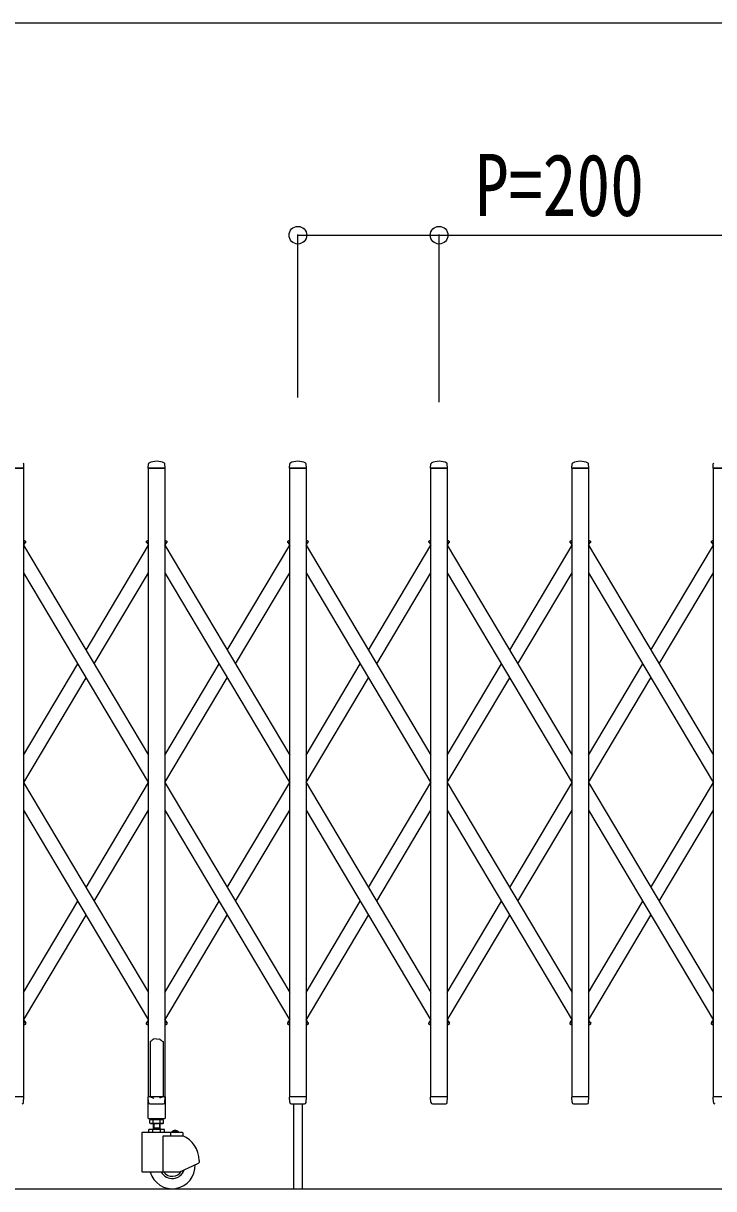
# Model space of a CAD drawing. Units: millimetres, scale not verified. Extents: x -16820 to 16820, y -11880 to 11880.
# Drawn here: x -9726 to -8749, y 3873 to 5523 of the extents above; entities that cross this region are included whole.
import ezdxf
from ezdxf.enums import TextEntityAlignment as Align

# ---------------------------------------------------------------- set-up
doc = ezdxf.new("R2010")
doc.units = ezdxf.units.MM
doc.header["$LTSCALE"] = 50
for name, color, linetype in [('0-3_YKK_13', 4, 'Continuous'), ('0-4_YKK_A1', 4, 'Continuous'), ('0-5_YKK_D', 6, 'Continuous')]:
    doc.layers.add(name, color=color, linetype=linetype)
doc.styles.add('ＭＳ ゴシック', font='')
doc.styles.get('ＭＳ ゴシック').set_extended_font_data('MS Gothic')

msp = doc.modelspace()

# ---------------------------------------------------------------- linework, layer by layer
at = {"layer": '0-3_YKK_13'}
for p, q in [((-9725.72, 4893.01), (-9749.12, 4893.01)), ((-9725.42, 4893.32), (-9725.8, 4899.45)), ((-9549.42, 4893.32), (-9549.05, 4899.45)), ((-9525.72, 4893.01), (-9549.12, 4893.01)), ((-9525.42, 4893.32), (-9525.8, 4899.45)), ((-9349.42, 4893.32), (-9349.05, 4899.45)), ((-9325.72, 4893.01), (-9349.12, 4893.01)), ((-9325.42, 4893.32), (-9325.8, 4899.45)), ((-9149.42, 4893.32), (-9149.05, 4899.45)), ((-9125.72, 4893.01), (-9149.12, 4893.01)), ((-9125.42, 4893.32), (-9125.8, 4899.45)), ((-8949.42, 4893.32), (-8949.05, 4899.45)), ((-8925.72, 4893.01), (-8949.12, 4893.01)), ((-8925.42, 4893.32), (-8925.8, 4899.45)), ((-8749.42, 4893.32), (-8749.05, 4899.45)), ((-8725.72, 4893.01), (-8749.12, 4893.01)), ((-9725.92, 4791.69), (-9723.04, 4789.97)), ((-9725.92, 4788.78), (-9723.46, 4787.31)), ((-9723.46, 4787.31), (-9722.69, 4788.6)), ((-9551.39, 4787.31), (-9552.15, 4788.6)), ((-9551.81, 4789.97), (-9548.92, 4791.69)), ((-9551.39, 4787.31), (-9548.92, 4788.78)), ((-9525.92, 4791.69), (-9523.04, 4789.97)), ((-9525.92, 4788.78), (-9523.46, 4787.31)), ((-9523.46, 4787.31), (-9522.69, 4788.6)), ((-9351.39, 4787.31), (-9352.15, 4788.6)), ((-9351.81, 4789.97), (-9348.92, 4791.69)), ((-9351.39, 4787.31), (-9348.92, 4788.78)), ((-9325.92, 4791.69), (-9323.04, 4789.97)), ((-9325.92, 4788.78), (-9323.46, 4787.31)), ((-9323.46, 4787.31), (-9322.69, 4788.6)), ((-9151.39, 4787.31), (-9152.15, 4788.6)), ((-9151.81, 4789.97), (-9148.92, 4791.69)), ((-9151.39, 4787.31), (-9148.92, 4788.78)), ((-9125.92, 4791.69), (-9123.04, 4789.97)), ((-9125.92, 4788.78), (-9123.46, 4787.31)), ((-9123.46, 4787.31), (-9122.69, 4788.6)), ((-8951.39, 4787.31), (-8952.15, 4788.6)), ((-8951.81, 4789.97), (-8948.92, 4791.69)), ((-8951.39, 4787.31), (-8948.92, 4788.78)), ((-8925.92, 4791.69), (-8923.04, 4789.97)), ((-8925.92, 4788.78), (-8923.46, 4787.31)), ((-8923.46, 4787.31), (-8922.69, 4788.6)), ((-8751.39, 4787.31), (-8752.15, 4788.6)), ((-8751.81, 4789.97), (-8748.92, 4791.69)), ((-8751.39, 4787.31), (-8748.92, 4788.78)), ((-9725.92, 4107.24), (-9723.46, 4108.7)), ((-9723.46, 4108.7), (-9722.69, 4107.42)), ((-9551.39, 4108.7), (-9552.15, 4107.42)), ((-9551.39, 4108.7), (-9548.92, 4107.24)), ((-9525.92, 4107.24), (-9523.46, 4108.7)), ((-9523.46, 4108.7), (-9522.69, 4107.42)), ((-9351.39, 4108.7), (-9352.15, 4107.42)), ((-9351.39, 4108.7), (-9348.92, 4107.24)), ((-9325.92, 4107.24), (-9323.46, 4108.7)), ((-9323.46, 4108.7), (-9322.69, 4107.42)), ((-9151.39, 4108.7), (-9152.15, 4107.42)), ((-9151.39, 4108.7), (-9148.92, 4107.24)), ((-9125.92, 4107.24), (-9123.46, 4108.7)), ((-9123.46, 4108.7), (-9122.69, 4107.42)), ((-8951.39, 4108.7), (-8952.15, 4107.42)), ((-8951.39, 4108.7), (-8948.92, 4107.24)), ((-8925.92, 4107.24), (-8923.46, 4108.7)), ((-8923.46, 4108.7), (-8922.69, 4107.42)), ((-8751.39, 4108.7), (-8752.15, 4107.42)), ((-8751.39, 4108.7), (-8748.92, 4107.24)), ((-9725.92, 4104.33), (-9723.04, 4106.04)), ((-9551.81, 4106.04), (-9548.92, 4104.33)), ((-9525.92, 4104.33), (-9523.04, 4106.04)), ((-9351.81, 4106.04), (-9348.92, 4104.33)), ((-9325.92, 4104.33), (-9323.04, 4106.04)), ((-9151.81, 4106.04), (-9148.92, 4104.33)), ((-9125.92, 4104.33), (-9123.04, 4106.04)), ((-8951.81, 4106.04), (-8948.92, 4104.33)), ((-8925.92, 4104.33), (-8923.04, 4106.04)), ((-8751.81, 4106.04), (-8748.92, 4104.33)), ((-9546.42, 4081.55), (-9546.42, 4003.11)), ((-9537.42, 4084.81), (-9541.42, 4085.23)), ((-9537.42, 4084.81), (-9533.42, 4085.23)), ((-9533.42, 4085.23), (-9532.42, 4084.33)), ((-9532.42, 4084.33), (-9530.92, 4083.11)), ((-9530.92, 4083.11), (-9529.42, 4082.09)), ((-9529.42, 4082.09), (-9528.42, 4081.55)), ((-9528.42, 4081.55), (-9528.42, 4003.11)), ((-9725.72, 4003.01), (-9749.12, 4003.01)), ((-9725.9, 3994.88), (-9725.87, 3995.29)), ((-9725.87, 3995.29), (-9725.42, 4002.69)), ((-9549.72, 4002.51), (-9549.72, 3973.11)), ((-9548.97, 3995.29), (-9549.42, 4002.69)), ((-9546.42, 4003.11), (-9549.12, 4003.11)), ((-9525.72, 4003.01), (-9549.12, 4003.01)), ((-9548.97, 3995.29), (-9548.94, 3994.88)), ((-9546.95, 3993.01), (-9527.9, 3993.01)), ((-9546.42, 4003.11), (-9541.42, 4001.11)), ((-9528.42, 4003.11), (-9533.42, 4001.11)), ((-9525.72, 4003.11), (-9528.42, 4003.11)), ((-9525.9, 3994.88), (-9525.87, 3995.29)), ((-9525.87, 3995.29), (-9525.42, 4002.69)), ((-9525.12, 3973.11), (-9525.12, 4002.51)), ((-9348.97, 3995.29), (-9349.42, 4002.69)), ((-9325.72, 4003.01), (-9349.12, 4003.01)), ((-9348.97, 3995.29), (-9348.94, 3994.88)), ((-9346.95, 3993.01), (-9327.9, 3993.01)), ((-9325.9, 3994.88), (-9325.87, 3995.29)), ((-9325.87, 3995.29), (-9325.42, 4002.69)), ((-9148.97, 3995.29), (-9149.42, 4002.69)), ((-9125.72, 4003.01), (-9149.12, 4003.01)), ((-9148.97, 3995.29), (-9148.94, 3994.88)), ((-9146.95, 3993.01), (-9127.9, 3993.01)), ((-9125.9, 3994.88), (-9125.87, 3995.29)), ((-9125.87, 3995.29), (-9125.42, 4002.69)), ((-8948.97, 3995.29), (-8949.42, 4002.69)), ((-8925.72, 4003.01), (-8949.12, 4003.01)), ((-8948.97, 3995.29), (-8948.94, 3994.88)), ((-8946.95, 3993.01), (-8927.9, 3993.01)), ((-8925.9, 3994.88), (-8925.87, 3995.29)), ((-8925.87, 3995.29), (-8925.42, 4002.69)), ((-8748.97, 3995.29), (-8749.42, 4002.69)), ((-8725.72, 4003.01), (-8749.12, 4003.01)), ((-8748.97, 3995.29), (-8748.94, 3994.88)), ((-9549.12, 3972.51), (-9525.72, 3972.51))]:
    msp.add_line(p, q, dxfattribs=at)
for points in [[(-9543.92, 4083.11), (-9545.42, 4082.09), (-9546.42, 4081.55)], [(-9541.42, 4085.23), (-9542.42, 4084.33), (-9543.92, 4083.11)]]:
    msp.add_lwpolyline(points, dxfattribs=at)
for centre, radius, start, end in [((-9537.42, 4879.11), 23.89, 62.3399, 117.6601), ((-9337.42, 4879.11), 23.89, 62.3399, 117.6601), ((-9137.42, 4879.11), 23.89, 62.3399, 117.6601), ((-8937.42, 4879.11), 23.89, 62.3399, 117.6601), ((-9726.79, 4899.39), 1, 3.5, 62.3399), ((-9725.72, 4893.31), 0.3, 270, 0), ((-9725.72, 4893.31), 0.3, 0, 3.5), ((-9549.12, 4893.31), 0.3, 176.5, 180), ((-9549.12, 4893.31), 0.3, 180, 270), ((-9548.05, 4899.39), 1, 117.6601, 176.5), ((-9526.79, 4899.39), 1, 3.5, 62.3399), ((-9525.72, 4893.31), 0.3, 270, 0), ((-9525.72, 4893.31), 0.3, 0, 3.5), ((-9349.12, 4893.31), 0.3, 176.5, 180), ((-9349.12, 4893.31), 0.3, 180, 270), ((-9348.05, 4899.39), 1, 117.6601, 176.5), ((-9326.79, 4899.39), 1, 3.5, 62.3399), ((-9325.72, 4893.31), 0.3, 270, 0), ((-9325.72, 4893.31), 0.3, 0, 3.5), ((-9149.12, 4893.31), 0.3, 176.5, 180), ((-9149.12, 4893.31), 0.3, 180, 270), ((-9148.05, 4899.39), 1, 117.6601, 176.5), ((-9126.79, 4899.39), 1, 3.5, 62.3399), ((-9125.72, 4893.31), 0.3, 270, 0), ((-9125.72, 4893.31), 0.3, 0, 3.5), ((-8949.12, 4893.31), 0.3, 176.5, 180), ((-8949.12, 4893.31), 0.3, 180, 270), ((-8948.05, 4899.39), 1, 117.6601, 176.5), ((-8926.79, 4899.39), 1, 3.5, 62.3399), ((-8925.72, 4893.31), 0.3, 270, 0), ((-8925.72, 4893.31), 0.3, 0, 3.5), ((-8749.12, 4893.31), 0.3, 176.5, 180), ((-8749.12, 4893.31), 0.3, 180, 270), ((-8748.05, 4899.39), 1, 117.6601, 176.5), ((-9723.55, 4789.11), 1, 329.23561, 59.23561), ((-9551.3, 4789.11), 1, 120.76439, 210.76439), ((-9523.55, 4789.11), 1, 329.23561, 59.23561), ((-9351.3, 4789.11), 1, 120.76439, 210.76439), ((-9323.55, 4789.11), 1, 329.23561, 59.23561), ((-9151.3, 4789.11), 1, 120.76439, 210.76439), ((-9123.55, 4789.11), 1, 329.23561, 59.23561), ((-8951.3, 4789.11), 1, 120.76439, 210.76439), ((-8923.55, 4789.11), 1, 329.23561, 59.23561), ((-8751.3, 4789.11), 1, 120.76439, 210.76439), ((-9723.55, 4106.9), 1, 300.76439, 30.76439), ((-9551.3, 4106.9), 1, 149.23561, 239.23561), ((-9523.55, 4106.9), 1, 300.76439, 30.76439), ((-9351.3, 4106.9), 1, 149.23561, 239.23561), ((-9323.55, 4106.9), 1, 300.76439, 30.76439), ((-9151.3, 4106.9), 1, 149.23561, 239.23561), ((-9123.55, 4106.9), 1, 300.76439, 30.76439), ((-8951.3, 4106.9), 1, 149.23561, 239.23561), ((-8923.55, 4106.9), 1, 300.76439, 30.76439), ((-8751.3, 4106.9), 1, 149.23561, 239.23561), ((-9727.9, 3995.01), 2, 270, 356.5), ((-9725.72, 4002.71), 0.3, 356.5, 90), ((-9549.12, 4002.51), 0.6, 90, 180), ((-9549.12, 4002.71), 0.3, 90, 183.5), ((-9546.95, 3995.01), 2, 183.5, 270), ((-9527.9, 3995.01), 2, 270, 356.5), ((-9525.72, 4002.51), 0.6, 0, 90), ((-9525.72, 4002.71), 0.3, 356.5, 90), ((-9349.12, 4002.71), 0.3, 90, 183.5), ((-9346.95, 3995.01), 2, 183.5, 270), ((-9327.9, 3995.01), 2, 270, 356.5), ((-9325.72, 4002.71), 0.3, 356.5, 90), ((-9149.12, 4002.71), 0.3, 90, 183.5), ((-9146.95, 3995.01), 2, 183.5, 270), ((-9127.9, 3995.01), 2, 270, 356.5), ((-9125.72, 4002.71), 0.3, 356.5, 90), ((-8949.12, 4002.71), 0.3, 90, 183.5), ((-8946.95, 3995.01), 2, 183.5, 270), ((-8927.9, 3995.01), 2, 270, 356.5), ((-8925.72, 4002.71), 0.3, 356.5, 90), ((-8749.12, 4002.71), 0.3, 90, 183.5), ((-8746.95, 3995.01), 2, 183.5, 270), ((-9549.12, 3973.11), 0.6, 180, 270), ((-9525.72, 3973.11), 0.6, 270, 0)]:
    msp.add_arc(centre, radius, start, end, dxfattribs=at)
at = {"layer": '0-4_YKK_A1'}
for p, q in [((-9725.92, 4788.78), (-9723.71, 4787.46)), ((-9725.92, 4788.78), (-9723.71, 4787.46)), ((-9725.92, 4783.75), (-9723.71, 4787.46)), ((-9551.13, 4787.46), (-9548.92, 4788.78)), ((-9551.13, 4787.46), (-9548.92, 4783.75)), ((-9525.92, 4788.78), (-9523.71, 4787.46)), ((-9525.92, 4788.78), (-9523.71, 4787.46)), ((-9525.92, 4783.75), (-9523.71, 4787.46)), ((-9351.13, 4787.46), (-9348.92, 4788.78)), ((-9351.13, 4787.46), (-9348.92, 4783.75)), ((-9325.92, 4788.78), (-9323.71, 4787.46)), ((-9325.92, 4788.78), (-9323.71, 4787.46)), ((-9325.92, 4783.75), (-9323.71, 4787.46)), ((-9151.13, 4787.46), (-9148.92, 4788.78)), ((-9151.13, 4787.46), (-9148.92, 4783.75)), ((-9125.92, 4788.78), (-9123.71, 4787.46)), ((-9125.92, 4788.78), (-9123.71, 4787.46)), ((-9125.92, 4783.75), (-9123.71, 4787.46)), ((-8951.13, 4787.46), (-8948.92, 4788.78)), ((-8951.13, 4787.46), (-8948.92, 4783.75)), ((-8925.92, 4788.78), (-8923.71, 4787.46)), ((-8925.92, 4788.78), (-8923.71, 4787.46)), ((-8925.92, 4783.75), (-8923.71, 4787.46)), ((-8751.13, 4787.46), (-8748.92, 4788.78)), ((-8751.13, 4787.46), (-8748.92, 4783.75)), ((-9725.92, 4784.21), (-9548.92, 4486.87)), ((-9637.42, 4635.54), (-9548.92, 4784.21)), ((-9525.92, 4784.21), (-9348.92, 4486.87)), ((-9437.42, 4635.54), (-9348.92, 4784.21)), ((-9325.92, 4784.21), (-9148.92, 4486.87)), ((-9237.42, 4635.54), (-9148.92, 4784.21)), ((-9125.92, 4784.21), (-8948.92, 4486.87)), ((-9037.42, 4635.54), (-8948.92, 4784.21)), ((-8925.92, 4784.21), (-8748.92, 4486.87)), ((-8837.42, 4635.54), (-8748.92, 4784.21)), ((-9725.92, 4745.11), (-9548.92, 4447.77)), ((-9625.78, 4615.99), (-9548.92, 4745.11)), ((-9525.92, 4745.11), (-9348.92, 4447.77)), ((-9425.78, 4615.99), (-9348.92, 4745.11)), ((-9325.92, 4745.11), (-9148.92, 4447.77)), ((-9225.78, 4615.99), (-9148.92, 4745.11)), ((-9125.92, 4745.11), (-8948.92, 4447.77)), ((-9025.78, 4615.99), (-8948.92, 4745.11)), ((-8925.92, 4745.11), (-8748.92, 4447.77)), ((-8825.78, 4615.99), (-8748.92, 4745.11)), ((-9725.92, 4486.87), (-9649.06, 4615.99)), ((-9525.92, 4486.87), (-9449.06, 4615.99)), ((-9325.92, 4486.87), (-9249.06, 4615.99)), ((-9125.92, 4486.87), (-9049.06, 4615.99)), ((-8925.92, 4486.87), (-8849.06, 4615.99)), ((-9725.78, 4448.01), (-9637.42, 4596.44)), ((-9525.78, 4448.01), (-9437.42, 4596.44)), ((-9325.78, 4448.01), (-9237.42, 4596.44)), ((-9125.78, 4448.01), (-9037.42, 4596.44)), ((-8925.78, 4448.01), (-8837.42, 4596.44)), ((-9725.92, 4448.24), (-9548.92, 4150.9)), ((-9637.42, 4299.57), (-9548.92, 4448.24)), ((-9525.92, 4448.24), (-9348.92, 4150.9)), ((-9437.42, 4299.57), (-9348.92, 4448.24)), ((-9325.92, 4448.24), (-9148.92, 4150.9)), ((-9237.42, 4299.57), (-9148.92, 4448.24)), ((-9125.92, 4448.24), (-8948.92, 4150.9)), ((-9037.42, 4299.57), (-8948.92, 4448.24)), ((-8925.92, 4448.24), (-8748.92, 4150.9)), ((-8837.42, 4299.57), (-8748.92, 4448.24)), ((-9725.92, 4409.14), (-9548.92, 4111.8)), ((-9625.78, 4280.02), (-9548.92, 4409.14)), ((-9525.92, 4409.14), (-9348.92, 4111.8)), ((-9425.78, 4280.02), (-9348.92, 4409.14)), ((-9325.92, 4409.14), (-9148.92, 4111.8)), ((-9225.78, 4280.02), (-9148.92, 4409.14)), ((-9125.92, 4409.14), (-8948.92, 4111.8)), ((-9025.78, 4280.02), (-8948.92, 4409.14)), ((-8925.92, 4409.14), (-8748.92, 4111.8)), ((-8825.78, 4280.02), (-8748.92, 4409.14)), ((-9725.92, 4150.9), (-9649.06, 4280.02)), ((-9525.92, 4150.9), (-9449.06, 4280.02)), ((-9325.92, 4150.9), (-9249.06, 4280.02)), ((-9125.92, 4150.9), (-9049.06, 4280.02)), ((-8925.92, 4150.9), (-8849.06, 4280.02)), ((-9725.92, 4111.8), (-9637.42, 4260.47)), ((-9525.92, 4111.8), (-9437.42, 4260.47)), ((-9325.92, 4111.8), (-9237.42, 4260.47)), ((-9125.92, 4111.8), (-9037.42, 4260.47)), ((-8925.92, 4111.8), (-8837.42, 4260.47)), ((-9725.92, 4112.26), (-9723.71, 4108.55)), ((-9725.92, 4107.24), (-9723.71, 4108.55)), ((-9725.92, 4107.24), (-9723.71, 4108.55)), ((-9551.13, 4108.55), (-9548.92, 4112.26)), ((-9551.13, 4108.55), (-9548.92, 4107.24)), ((-9525.92, 4112.26), (-9523.71, 4108.55)), ((-9525.92, 4107.24), (-9523.71, 4108.55)), ((-9525.92, 4107.24), (-9523.71, 4108.55)), ((-9351.13, 4108.55), (-9348.92, 4112.26)), ((-9351.13, 4108.55), (-9348.92, 4107.24)), ((-9325.92, 4112.26), (-9323.71, 4108.55)), ((-9325.92, 4107.24), (-9323.71, 4108.55)), ((-9325.92, 4107.24), (-9323.71, 4108.55)), ((-9151.13, 4108.55), (-9148.92, 4112.26)), ((-9151.13, 4108.55), (-9148.92, 4107.24)), ((-9125.92, 4112.26), (-9123.71, 4108.55)), ((-9125.92, 4107.24), (-9123.71, 4108.55)), ((-9125.92, 4107.24), (-9123.71, 4108.55)), ((-8951.13, 4108.55), (-8948.92, 4112.26)), ((-8951.13, 4108.55), (-8948.92, 4107.24)), ((-8925.92, 4112.26), (-8923.71, 4108.55)), ((-8925.92, 4107.24), (-8923.71, 4108.55)), ((-8925.92, 4107.24), (-8923.71, 4108.55)), ((-8751.13, 4108.55), (-8748.92, 4112.26)), ((-8751.13, 4108.55), (-8748.92, 4107.24)), ((-9343.42, 3993.01), (-9343.42, 3873.01)), ((-9331.42, 3993.01), (-9331.42, 3873.01)), ((-9547.24, 3965.97), (-9545.92, 3965.21)), ((-9546.02, 3973.01), (-9546.02, 3971.21)), ((-9528.92, 3965.21), (-9545.92, 3965.21)), ((-9542.42, 3965.21), (-9542.42, 3957.01)), ((-9542.33, 3965.97), (-9542.33, 3970.45)), ((-9541.61, 3965.21), (-9541.61, 3959.01)), ((-9533.23, 3965.21), (-9533.23, 3959.01)), ((-9532.51, 3965.97), (-9532.51, 3970.45)), ((-9532.42, 3957.01), (-9532.42, 3965.21)), ((-9527.61, 3965.97), (-9528.92, 3965.21)), ((-9558.42, 3952.01), (-9558.42, 3897.51)), ((-9557.42, 3953.01), (-9501.42, 3953.01)), ((-9548.39, 3953.01), (-9548.39, 3957.01)), ((-9542.91, 3953.01), (-9542.91, 3957.01)), ((-9542.42, 3959.01), (-9532.42, 3959.01)), ((-9541.61, 3959.01), (-9542.42, 3957.6)), ((-9533.23, 3959.01), (-9532.42, 3957.6)), ((-9531.94, 3953.01), (-9531.94, 3957.01)), ((-9528.48, 3948.01), (-9528.48, 3896.51)), ((-9528.41, 3948.01), (-9500.42, 3948.01)), ((-9517.81, 3952.01), (-9517.81, 3948.01)), ((-9506.72, 3953.52), (-9516.12, 3953.52)), ((-9516.12, 3953.01), (-9516.12, 3953.52)), ((-9506.72, 3953.01), (-9516.12, 3953.01)), ((-9506.72, 3953.01), (-9506.72, 3953.52)), ((-9500.42, 3952.01), (-9500.42, 3948.01)), ((-9477.42, 3913.09), (-9477.42, 3910.2)), ((-9505.42, 3896.51), (-9557.42, 3896.51)), ((-9505.42, 3896.51), (-9478, 3909.29)), ((-13687.92, 3873.01), (-7497.92, 3873.01))]:
    msp.add_line(p, q, dxfattribs=at)
for points in [[(-9748.92, 4893.01), (-9725.92, 4893.01), (-9725.92, 4003.01), (-9748.92, 4003.01)], [(-9548.92, 4893.01), (-9525.92, 4893.01), (-9525.92, 4003.01), (-9548.92, 4003.01)], [(-9348.92, 4893.01), (-9325.92, 4893.01), (-9325.92, 4003.01), (-9348.92, 4003.01)], [(-9148.92, 4893.01), (-9125.92, 4893.01), (-9125.92, 4003.01), (-9148.92, 4003.01)], [(-8948.92, 4893.01), (-8925.92, 4893.01), (-8925.92, 4003.01), (-8948.92, 4003.01)], [(-8748.92, 4893.01), (-8725.92, 4893.01), (-8725.92, 4003.01), (-8748.92, 4003.01)]]:
    msp.add_lwpolyline(points, close=True, dxfattribs=at)
for points in [[(-9547.24, 3965.97), (-9547.24, 3970.45), (-9545.92, 3971.21)], [(-9546.02, 3971.21), (-9528.82, 3971.21), (-9528.82, 3973.01)], [(-9527.61, 3965.97), (-9527.61, 3970.45), (-9528.92, 3971.21), (-9545.92, 3971.21)], [(-9526.45, 3953.01), (-9526.45, 3957.01), (-9548.39, 3957.01)], [(-9513.52, 3955.16), (-9512.57, 3953.21), (-9511.42, 3952.6)], [(-9509.32, 3955.16), (-9510.27, 3953.21), (-9511.42, 3952.6)]]:
    msp.add_lwpolyline(points, dxfattribs=at)
for centre, radius, start, end in [((-9544.78, 3966.86), 4.34, 55.61575, 124.38425), ((-9544.78, 3969.55), 4.34, 235.61575, 304.38425), ((-9537.42, 3954.97), 16.24, 72.41205, 107.58795), ((-9537.42, 3981.45), 16.24, 252.41205, 287.58795), ((-9530.06, 3966.86), 4.34, 55.61575, 124.38425), ((-9530.06, 3969.55), 4.34, 235.61575, 304.38425), ((-9557.42, 3952.01), 1, 90, 180), ((-9518.81, 3952.01), 1, 0, 90), ((-9511.42, 3948.96), 6.55, 44.12696, 135.87304), ((-9501.42, 3952.01), 1, 0, 90), ((-9515.42, 3913.09), 38, 0, 66.75044), ((-9557.42, 3897.51), 1, 180, 270), ((-9515.42, 3905.51), 32.5, 196.07665, 2.6035), ((-9515.42, 3905.51), 18, 210, 341.53259), ((-9515.42, 3905.51), 15, 216.8699, 329.35772), ((-9478.42, 3910.2), 1, 295, 0)]:
    msp.add_arc(centre, radius, start, end, dxfattribs=at)
at = {"layer": '0-5_YKK_D'}
for p, q in [((-8529.92, 5523.01), (-12655.92, 5523.01)), ((-9337.42, 4993.01), (-9337.42, 5224.01)), ((-9137.42, 4986.39), (-9137.42, 5224.01))]:
    msp.add_line(p, q, dxfattribs=at)
msp.add_lwpolyline([(-9337.42, 5223.01), (-9137.42, 5223.01), (-8714.62, 5223.01)], dxfattribs=at)
for centre in [(-9337.42, 5223.01), (-9137.42, 5223.01)]:
    msp.add_circle(centre, 12.5, dxfattribs=at)

# ---------------------------------------------------------------- texts
at = {"layer": '0-5_YKK_D', "style": 'ＭＳ ゴシック', "width": 0.8}
msp.add_text('P=200', height=87.98, dxfattribs=at).set_placement((-9086.62, 5223.81), align=Align.BOTTOM_LEFT)

doc.saveas('drawing.dxf')
